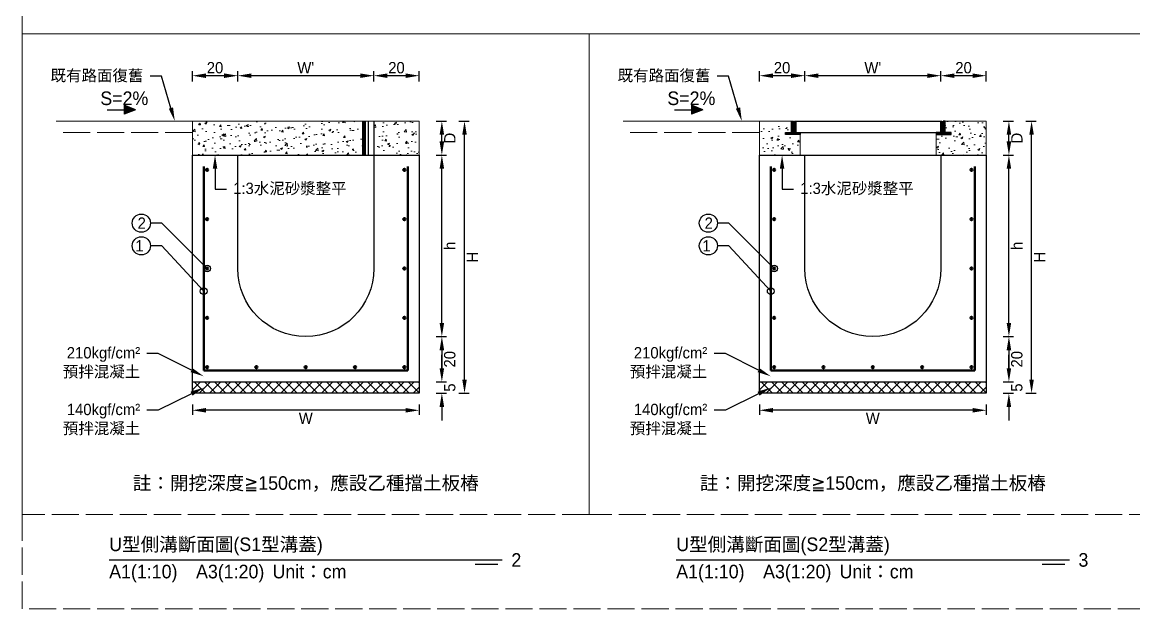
# Model space of a CAD drawing. Extents: x -8920 to 1950, y -2159 to 466.
# Drawn here: x -780 to -290, y -1164 to -905.4 of the extents above; entities that cross this region are included whole.
import ezdxf
from ezdxf import colors
from ezdxf.entities.mleader import LeaderData, LeaderLine
from ezdxf.math import Vec2, Vec3

# ---------------------------------------------------------------- set-up
doc = ezdxf.new("R2010")
doc.units = 0
doc.header["$MEASUREMENT"] = 0
doc.linetypes.add('ACAD_ISO02W100', pattern=[15, 12, -3])
doc.linetypes.add('HIDDEN', pattern=[0.375, 0.25, -0.125])
doc.layers.add('一、4.基本-隱藏', color=9, linetype='ACAD_ISO02W100', lineweight=20, plot=False)
doc.layers.add('三、3.文字-註解文字', color=2, linetype='Continuous')
for name, color, linetype, lineweight in [('二、1.繪圖-既有設施', 8, 'Continuous', 20), ('二、2.繪圖-施作項目', 181, 'Continuous', 30), ('二、3.繪圖-排水流向', 170, 'Continuous', 30), ('二、4.繪圖-設計鋪面', 40, 'Continuous', 20), ('二、5.繪圖-鋼筋', 60, 'Continuous', 50), ('二、6.繪圖-其他施作項目', 35, 'Continuous', 30)]:
    doc.layers.add(name, color=color, linetype=linetype, lineweight=lineweight)
doc.styles.add('次圖名(詳圖)', font='MS PGothic.ttf', dxfattribs={"height": 6})
doc.styles.add('註解文字(詳圖)', font='MS PGothic.ttf', dxfattribs={"height": 5})
doc.dimstyles.new('註解文字(詳圖)', dxfattribs={"dimtxt": 5, "dimasz": 6, "dimexe": 2, "dimexo": 5, "dimgap": 1, "dimtad": 2, "dimzin": 0, "dimdsep": 46, "dimtxsty": '註解文字(詳圖)', "dimcen": 0.1, "dimclrd": 144, "dimclre": 144, "dimclrt": 256, "dimadec": 0, "dimazin": 0, "dimtfac": 1, "dimtofl": 0, "dimtmove": 0, "dimatfit": 3, "dimfxlon": 1, "dimtolj": 1, "dimtzin": 0, "dimlwd": -1, "dimlwe": -1, "dimarcsym": 1})

# ---------------------------------------------------------------- blocks, each defined once
blk = doc.blocks.new('*D61')
at = {"layer": 'Defpoints', "color": 0, "transparency": 16777216}
for p in [(-685, -929), (-685, -964), (-625, -964)]:
    blk.add_point(p, dxfattribs=at)
at = {"layer": '三、3.文字-註解文字', "color": 144, "transparency": 16777216}
for p, q in [((-685, -931.5), (-685, -927)), ((-631, -929), (-679, -929)), ((-625, -931.5), (-625, -927))]:
    blk.add_line(p, q, dxfattribs=at)
for points in [[(-679, -928), (-679, -930), (-685, -929)], [(-631, -928), (-631, -930), (-625, -929)]]:
    blk.add_solid(points, dxfattribs=at)
at = {"layer": '三、3.文字-註解文字', "transparency": 16777216, "insert": (-655, -925.5), "char_height": 5, "attachment_point": 5, "style": '註解文字(詳圖)'}
blk.add_mtext("\\A1;W'", dxfattribs=at)
blk = doc.blocks.new('*D62')
at = {"layer": 'Defpoints', "color": 0, "transparency": 16777216}
for p in [(-705, -929), (-705, -964), (-685, -964)]:
    blk.add_point(p, dxfattribs=at)
at = {"layer": '三、3.文字-註解文字', "color": 144, "transparency": 16777216}
for p, q in [((-705, -931.5), (-705, -927)), ((-691, -929), (-699, -929)), ((-685, -931.5), (-685, -927))]:
    blk.add_line(p, q, dxfattribs=at)
for points in [[(-699, -928), (-699, -930), (-705, -929)], [(-691, -928), (-691, -930), (-685, -929)]]:
    blk.add_solid(points, dxfattribs=at)
at = {"layer": '三、3.文字-註解文字', "transparency": 16777216, "insert": (-695, -925.5), "char_height": 5, "attachment_point": 5, "style": '註解文字(詳圖)'}
blk.add_mtext('\\A1;20', dxfattribs=at)
blk = doc.blocks.new('*D56')
at = {"layer": 'Defpoints', "color": 0, "transparency": 16777216}
for p in [(-435, -929), (-435, -964), (-375, -964)]:
    blk.add_point(p, dxfattribs=at)
at = {"layer": '三、3.文字-註解文字', "color": 144, "transparency": 16777216}
for p, q in [((-435, -931.5), (-435, -927)), ((-381, -929), (-429, -929)), ((-375, -931.5), (-375, -927))]:
    blk.add_line(p, q, dxfattribs=at)
for points in [[(-429, -928), (-429, -930), (-435, -929)], [(-381, -928), (-381, -930), (-375, -929)]]:
    blk.add_solid(points, dxfattribs=at)
at = {"layer": '三、3.文字-註解文字', "transparency": 16777216, "insert": (-405, -925.5), "char_height": 5, "attachment_point": 5, "style": '註解文字(詳圖)'}
blk.add_mtext("\\A1;W'", dxfattribs=at)
blk = doc.blocks.new('*D57')
at = {"layer": 'Defpoints', "color": 0, "transparency": 16777216}
for p in [(-455, -929), (-455, -964), (-435, -964)]:
    blk.add_point(p, dxfattribs=at)
at = {"layer": '三、3.文字-註解文字', "color": 144, "transparency": 16777216}
for p, q in [((-455, -931.5), (-455, -927)), ((-441, -929), (-449, -929)), ((-435, -931.5), (-435, -927))]:
    blk.add_line(p, q, dxfattribs=at)
for points in [[(-449, -928), (-449, -930), (-455, -929)], [(-441, -928), (-441, -930), (-435, -929)]]:
    blk.add_solid(points, dxfattribs=at)
at = {"layer": '三、3.文字-註解文字', "transparency": 16777216, "insert": (-445, -925.5), "char_height": 5, "attachment_point": 5, "style": '註解文字(詳圖)'}
blk.add_mtext('\\A1;20', dxfattribs=at)
blk = doc.blocks.new('*D63')
at = {"layer": 'Defpoints', "color": 0, "transparency": 16777216}
for p in [(-405, -964), (-345, -964), (-405, -1044)]:
    blk.add_point(p, dxfattribs=at)
at = {"layer": '三、3.文字-註解文字', "color": 144, "transparency": 16777216}
for p, q in [((-347.5, -964), (-343, -964)), ((-345, -1038), (-345, -970)), ((-347.5, -1044), (-343, -1044))]:
    blk.add_line(p, q, dxfattribs=at)
for points in [[(-346, -970), (-344, -970), (-345, -964)], [(-346, -1038), (-344, -1038), (-345, -1044)]]:
    blk.add_solid(points, dxfattribs=at)
at = {"layer": '三、3.文字-註解文字', "transparency": 16777216, "insert": (-341.5, -1004), "char_height": 5, "attachment_point": 5, "rotation": 90, "style": '註解文字(詳圖)'}
blk.add_mtext('\\A1;h', dxfattribs=at)
blk = doc.blocks.new('*D64')
at = {"layer": 'Defpoints', "color": 0, "transparency": 16777216}
for p in [(-405, -1044), (-405, -1064), (-345, -1064)]:
    blk.add_point(p, dxfattribs=at)
at = {"layer": '三、3.文字-註解文字', "color": 144, "transparency": 16777216}
for p, q in [((-347.5, -1044), (-343, -1044)), ((-345, -1050), (-345, -1058)), ((-347.5, -1064), (-343, -1064))]:
    blk.add_line(p, q, dxfattribs=at)
for points in [[(-346, -1050), (-344, -1050), (-345, -1044)], [(-346, -1058), (-344, -1058), (-345, -1064)]]:
    blk.add_solid(points, dxfattribs=at)
at = {"layer": '三、3.文字-註解文字', "transparency": 16777216, "insert": (-341.5, -1054), "char_height": 5, "attachment_point": 5, "rotation": 90, "style": '註解文字(詳圖)'}
blk.add_mtext('\\A1;20', dxfattribs=at)
blk = doc.blocks.new('*D65')
at = {"layer": 'Defpoints', "color": 0, "transparency": 16777216}
for p in [(-405, -1064), (-405, -1069), (-345, -1069)]:
    blk.add_point(p, dxfattribs=at)
at = {"layer": '三、3.文字-註解文字', "color": 144, "transparency": 16777216}
for p, q in [((-345, -1058), (-345, -1052)), ((-347.5, -1064), (-343, -1064)), ((-347.5, -1069), (-343, -1069)), ((-345, -1075), (-345, -1081))]:
    blk.add_line(p, q, dxfattribs=at)
for points in [[(-346, -1058), (-344, -1058), (-345, -1064)], [(-346, -1075), (-344, -1075), (-345, -1069)]]:
    blk.add_solid(points, dxfattribs=at)
at = {"layer": '三、3.文字-註解文字', "transparency": 16777216, "insert": (-341.5, -1066.5), "char_height": 5, "attachment_point": 5, "rotation": 90, "style": '註解文字(詳圖)'}
blk.add_mtext('\\A1;5', dxfattribs=at)
blk = doc.blocks.new('_Small')
at = {"color": 0, "linetype": 'ByBlock', "lineweight": -2}
blk.add_circle((0, 0), 0.25, dxfattribs=at)
blk = doc.blocks.new('排水流向')
at = {"layer": '二、3.繪圖-排水流向'}
h = blk.add_hatch(color=256, dxfattribs=at)
h.dxf.hatch_style = 1
h.paths.add_polyline_path([(0, 1), (0, -1), (2.5, 0)])
for points in [[(-3.75, 0), (0, 0)], [(0, 1), (0, -1)], [(2.5, 0), (0, 1)], [(2.5, 0), (0, -1)]]:
    blk.add_lwpolyline(points, dxfattribs=at)
blk = doc.blocks.new('*D66')
at = {"layer": 'Defpoints', "color": 0, "transparency": 16777216}
for p in [(-355, -949), (-345, -949), (-355, -964)]:
    blk.add_point(p, dxfattribs=at)
at = {"layer": '三、3.文字-註解文字', "color": 144, "transparency": 16777216}
for p, q in [((-347.5, -949), (-343, -949)), ((-345, -958), (-345, -955)), ((-347.5, -964), (-343, -964))]:
    blk.add_line(p, q, dxfattribs=at)
for points in [[(-346, -955), (-344, -955), (-345, -949)], [(-346, -958), (-344, -958), (-345, -964)]]:
    blk.add_solid(points, dxfattribs=at)
at = {"layer": '三、3.文字-註解文字', "transparency": 16777216, "insert": (-341.5, -956.5), "char_height": 5, "attachment_point": 5, "rotation": 90, "style": '註解文字(詳圖)'}
blk.add_mtext('\\A1;D', dxfattribs=at)
blk = doc.blocks.new('*D67')
at = {"layer": 'Defpoints', "color": 0, "transparency": 16777216}
for p in [(-355, -949), (-335, -949), (-355, -1069)]:
    blk.add_point(p, dxfattribs=at)
at = {"layer": '三、3.文字-註解文字', "color": 144, "transparency": 16777216}
for p, q in [((-337.5, -949), (-333, -949)), ((-335, -1063), (-335, -955)), ((-337.5, -1069), (-333, -1069))]:
    blk.add_line(p, q, dxfattribs=at)
for points in [[(-336, -955), (-334, -955), (-335, -949)], [(-336, -1063), (-334, -1063), (-335, -1069)]]:
    blk.add_solid(points, dxfattribs=at)
at = {"layer": '三、3.文字-註解文字', "transparency": 16777216, "insert": (-331.5, -1009), "char_height": 5, "attachment_point": 5, "rotation": 90, "style": '註解文字(詳圖)'}
blk.add_mtext('\\A1;H', dxfattribs=at)
blk = doc.blocks.new('*D247')
at = {"layer": 'Defpoints', "color": 0, "transparency": 16777216}
for p in [(-375, -929), (-375, -964), (-355, -964)]:
    blk.add_point(p, dxfattribs=at)
at = {"layer": '三、3.文字-註解文字', "color": 144, "transparency": 16777216}
for p, q in [((-375, -931.5), (-375, -927)), ((-361, -929), (-369, -929)), ((-355, -931.5), (-355, -927))]:
    blk.add_line(p, q, dxfattribs=at)
for points in [[(-369, -928), (-369, -930), (-375, -929)], [(-361, -928), (-361, -930), (-355, -929)]]:
    blk.add_solid(points, dxfattribs=at)
at = {"layer": '三、3.文字-註解文字', "transparency": 16777216, "insert": (-365, -925.5), "char_height": 5, "attachment_point": 5, "style": '註解文字(詳圖)'}
blk.add_mtext('\\A1;20', dxfattribs=at)
blk = doc.blocks.new('*D248')
at = {"layer": 'Defpoints', "color": 0, "transparency": 16777216}
for p in [(-625, -929), (-625, -964), (-605, -964)]:
    blk.add_point(p, dxfattribs=at)
at = {"layer": '三、3.文字-註解文字', "color": 144, "transparency": 16777216}
for p, q in [((-625, -931.5), (-625, -927)), ((-611, -929), (-619, -929)), ((-605, -931.5), (-605, -927))]:
    blk.add_line(p, q, dxfattribs=at)
for points in [[(-619, -928), (-619, -930), (-625, -929)], [(-611, -928), (-611, -930), (-605, -929)]]:
    blk.add_solid(points, dxfattribs=at)
at = {"layer": '三、3.文字-註解文字', "transparency": 16777216, "insert": (-615, -925.5), "char_height": 5, "attachment_point": 5, "style": '註解文字(詳圖)'}
blk.add_mtext('\\A1;20', dxfattribs=at)
blk = doc.blocks.new('*D282')
at = {"layer": 'Defpoints', "color": 0, "transparency": 16777216}
for p in [(-455, -1069), (-355, -1069), (-455, -1076.5)]:
    blk.add_point(p, dxfattribs=at)
at = {"layer": '三、3.文字-註解文字', "color": 144, "transparency": 16777216}
for p, q in [((-455, -1074), (-455, -1078.5)), ((-361, -1076.5), (-449, -1076.5)), ((-355, -1074), (-355, -1078.5))]:
    blk.add_line(p, q, dxfattribs=at)
for points in [[(-449, -1075.5), (-449, -1077.5), (-455, -1076.5)], [(-361, -1075.5), (-361, -1077.5), (-355, -1076.5)]]:
    blk.add_solid(points, dxfattribs=at)
at = {"layer": '三、3.文字-註解文字', "transparency": 16777216, "insert": (-405, -1080), "char_height": 5, "attachment_point": 5, "style": '註解文字(詳圖)'}
blk.add_mtext('\\A1;W', dxfattribs=at)
blk = doc.blocks.new('*D283')
at = {"layer": 'Defpoints', "color": 0, "transparency": 16777216}
for p in [(-705, -1069), (-605, -1069), (-705, -1076.5)]:
    blk.add_point(p, dxfattribs=at)
at = {"layer": '三、3.文字-註解文字', "color": 144, "transparency": 16777216}
for p, q in [((-705, -1074), (-705, -1078.5)), ((-611, -1076.5), (-699, -1076.5)), ((-605, -1074), (-605, -1078.5))]:
    blk.add_line(p, q, dxfattribs=at)
for points in [[(-699, -1075.5), (-699, -1077.5), (-705, -1076.5)], [(-611, -1075.5), (-611, -1077.5), (-605, -1076.5)]]:
    blk.add_solid(points, dxfattribs=at)
at = {"layer": '三、3.文字-註解文字', "transparency": 16777216, "insert": (-655, -1080), "char_height": 5, "attachment_point": 5, "style": '註解文字(詳圖)'}
blk.add_mtext('\\A1;W', dxfattribs=at)
blk = doc.blocks.new('*D387')
at = {"layer": 'Defpoints', "color": 0, "transparency": 16777216}
for p in [(-655, -964), (-595, -964), (-655, -1044)]:
    blk.add_point(p, dxfattribs=at)
at = {"layer": '三、3.文字-註解文字', "color": 144, "transparency": 16777216}
for p, q in [((-597.5, -964), (-593, -964)), ((-595, -1038), (-595, -970)), ((-597.5, -1044), (-593, -1044))]:
    blk.add_line(p, q, dxfattribs=at)
for points in [[(-596, -970), (-594, -970), (-595, -964)], [(-596, -1038), (-594, -1038), (-595, -1044)]]:
    blk.add_solid(points, dxfattribs=at)
at = {"layer": '三、3.文字-註解文字', "transparency": 16777216, "insert": (-591.5, -1004), "char_height": 5, "attachment_point": 5, "rotation": 90, "style": '註解文字(詳圖)'}
blk.add_mtext('\\A1;h', dxfattribs=at)
blk = doc.blocks.new('*D388')
at = {"layer": 'Defpoints', "color": 0, "transparency": 16777216}
for p in [(-655, -1044), (-655, -1064), (-595, -1064)]:
    blk.add_point(p, dxfattribs=at)
at = {"layer": '三、3.文字-註解文字', "color": 144, "transparency": 16777216}
for p, q in [((-597.5, -1044), (-593, -1044)), ((-595, -1050), (-595, -1058)), ((-597.5, -1064), (-593, -1064))]:
    blk.add_line(p, q, dxfattribs=at)
for points in [[(-596, -1050), (-594, -1050), (-595, -1044)], [(-596, -1058), (-594, -1058), (-595, -1064)]]:
    blk.add_solid(points, dxfattribs=at)
at = {"layer": '三、3.文字-註解文字', "transparency": 16777216, "insert": (-591.5, -1054), "char_height": 5, "attachment_point": 5, "rotation": 90, "style": '註解文字(詳圖)'}
blk.add_mtext('\\A1;20', dxfattribs=at)
blk = doc.blocks.new('*D389')
at = {"layer": 'Defpoints', "color": 0, "transparency": 16777216}
for p in [(-655, -1064), (-655, -1069), (-595, -1069)]:
    blk.add_point(p, dxfattribs=at)
at = {"layer": '三、3.文字-註解文字', "color": 144, "transparency": 16777216}
for p, q in [((-595, -1058), (-595, -1052)), ((-597.5, -1064), (-593, -1064)), ((-597.5, -1069), (-593, -1069)), ((-595, -1075), (-595, -1081))]:
    blk.add_line(p, q, dxfattribs=at)
for points in [[(-596, -1058), (-594, -1058), (-595, -1064)], [(-596, -1075), (-594, -1075), (-595, -1069)]]:
    blk.add_solid(points, dxfattribs=at)
at = {"layer": '三、3.文字-註解文字', "transparency": 16777216, "insert": (-591.5, -1066.5), "char_height": 5, "attachment_point": 5, "rotation": 90, "style": '註解文字(詳圖)'}
blk.add_mtext('\\A1;5', dxfattribs=at)
blk = doc.blocks.new('*D385')
at = {"layer": 'Defpoints', "color": 0, "transparency": 16777216}
for p in [(-605, -949), (-595, -949), (-605, -964)]:
    blk.add_point(p, dxfattribs=at)
at = {"layer": '三、3.文字-註解文字', "color": 144, "transparency": 16777216}
for p, q in [((-597.5, -949), (-593, -949)), ((-595, -958), (-595, -955)), ((-597.5, -964), (-593, -964))]:
    blk.add_line(p, q, dxfattribs=at)
for points in [[(-596, -955), (-594, -955), (-595, -949)], [(-596, -958), (-594, -958), (-595, -964)]]:
    blk.add_solid(points, dxfattribs=at)
at = {"layer": '三、3.文字-註解文字', "transparency": 16777216, "insert": (-591.5, -956.5), "char_height": 5, "attachment_point": 5, "rotation": 90, "style": '註解文字(詳圖)'}
blk.add_mtext('\\A1;D', dxfattribs=at)
blk = doc.blocks.new('*D386')
at = {"layer": 'Defpoints', "color": 0, "transparency": 16777216}
for p in [(-605, -949), (-585, -949), (-605, -1069)]:
    blk.add_point(p, dxfattribs=at)
at = {"layer": '三、3.文字-註解文字', "color": 144, "transparency": 16777216}
for p, q in [((-587.5, -949), (-583, -949)), ((-585, -1063), (-585, -955)), ((-587.5, -1069), (-583, -1069))]:
    blk.add_line(p, q, dxfattribs=at)
for points in [[(-586, -955), (-584, -955), (-585, -949)], [(-586, -1063), (-584, -1063), (-585, -1069)]]:
    blk.add_solid(points, dxfattribs=at)
at = {"layer": '三、3.文字-註解文字', "transparency": 16777216, "insert": (-581.5, -1009), "char_height": 5, "attachment_point": 5, "rotation": 90, "style": '註解文字(詳圖)'}
blk.add_mtext('\\A1;H', dxfattribs=at)

msp = doc.modelspace()

# ---------------------------------------------------------------- hatches: boundary and pattern name
at = {"layer": '二、1.繪圖-既有設施'}
h = msp.add_hatch(dxfattribs=at)
h.set_pattern_fill('AR-CONC', color=256, scale=0.05)
h.set_pattern_definition([(50, (180.752, -1704.565), (9.109233, -0.796954), [0.9525, -10.4775]), (355, (180.752, -1704.565), (-1.76217, 9.55284), [0.762, -8.38203]), (100.45144, (181.511, -1704.631), (7.34706, 8.75589), [0.8095, -8.90451]), (46.1842, (180.752, -1702.025), (13.55395, -2.10212), [1.42875, -15.71625]), (96.6356, (181.881, -1702.2), (11.8702, 12.3713), [1.21425, -13.35678]), (351.1842, (180.752, -1702.025), (11.8702, 12.3713), [1.143, -12.57299]), (21, (182.022, -1702.66), (7.58072, -5.11326), [0.9525, -10.4775]), (326, (182.022, -1702.66), (3.0901, 9.2094), [0.762, -8.382]), (71.45144, (182.6535, -1703.086), (10.67082, 4.09614), [0.8095, -8.9045]), (37.5, (180.7517, -1704.5646), (0.15443, 4.227752), [0, -8.2804, 0, -8.509, 0, -8.41375]), (7.5, (180.7517, -1704.5646), (3.340983, 5.009029), [0, -4.8514, 0, -8.0899, 0, -3.20675]), (327.5, (177.9196, -1704.5646), (6.77953, -0.286437), [0, -3.175, 0, -9.906, 0, -13.1445]), (317.5, (176.6496, -1704.5646), (7.40646, 1.271325), [0, -4.1275, 0, -6.5786, 0, -9.3345])])
h.paths.add_polyline_path([(-630, -964), (-630, -949), (-705, -949), (-705, -964)])
h.paths.add_polyline_path([(-605, -949), (-625, -949), (-625, -964), (-605, -964)])
h = msp.add_hatch(dxfattribs=at)
h.set_pattern_fill('AR-CONC', color=256, scale=0.05)
h.set_pattern_definition([(50, (128.212, -1891.228), (9.109233, -0.796954), [0.9525, -10.4775]), (355, (128.212, -1891.228), (-1.76217, 9.55284), [0.762, -8.38203]), (100.4514, (128.971, -1891.294), (7.34706, 8.75589), [0.8095, -8.90451]), (46.1842, (128.212, -1888.688), (13.55395, -2.10212), [1.42875, -15.71625]), (96.6356, (129.342, -1888.863), (11.8702, 12.3713), [1.21425, -13.35678]), (351.1842, (128.212, -1888.688), (11.8702, 12.3713), [1.143, -12.57299]), (21, (129.482, -1889.323), (7.58072, -5.11326), [0.9525, -10.4775]), (326, (129.482, -1889.323), (3.0901, 9.2094), [0.762, -8.382]), (71.4514, (130.114, -1889.749), (10.67082, 4.09614), [0.8095, -8.9045]), (37.5, (128.212, -1891.2278), (0.15443, 4.227752), [0, -8.2804, 0, -8.509, 0, -8.41375]), (7.5, (128.212, -1891.228), (3.340983, 5.009029), [0, -4.8514, 0, -8.0899, 0, -3.20675]), (327.5, (125.38, -1891.2278), (6.77953, -0.286437), [0, -3.175, 0, -9.906, 0, -13.1445]), (317.5, (124.11, -1891.228), (7.40646, 1.271325), [0, -4.1275, 0, -6.5786, 0, -9.3345])])
h.paths.add_polyline_path([(-437, -964), (-437, -954.9), (-443.5, -954.9), (-443.5, -954), (-440.9, -954), (-440.9, -949), (-455, -949), (-455, -964)])
h.paths.add_polyline_path([(-355, -964), (-355, -949), (-373.1, -949), (-373.1, -954), (-370.5, -954), (-370.5, -954.9), (-377, -954.9), (-377, -964)])
at = {"layer": '二、2.繪圖-施作項目'}
h = msp.add_hatch(dxfattribs=at)
h.set_pattern_fill('ANSI37', color=256)
h.set_pattern_definition([(45, (-247.064, -694.9213), (-2.245064, 2.245064), []), (135, (-247.064, -694.9213), (-2.245064, -2.245064), [])])
h.paths.add_polyline_path([(-605, -1069), (-705, -1069), (-705, -1064), (-605, -1064)])
h = msp.add_hatch(dxfattribs=at)
h.set_pattern_fill('ANSI37', color=256)
h.set_pattern_definition([(45, (2.936, -694.9213), (-2.245064, 2.245064), []), (135, (2.936, -694.9213), (-2.245064, -2.245064), [])])
h.paths.add_polyline_path([(-355, -1069), (-455, -1069), (-455, -1064), (-355, -1064)])
at = {"layer": '二、5.繪圖-鋼筋'}
h = msp.add_hatch(color=256, dxfattribs=at)
h.dxf.hatch_style = 1
h.paths.add_polyline_path([(-698, -970.5, 1), (-699, -970.5, 1)])
h = msp.add_hatch(color=256, dxfattribs=at)
h.dxf.hatch_style = 1
h.paths.add_polyline_path([(-611, -970.5, 1), (-612, -970.5, 1)])
h = msp.add_hatch(color=256, dxfattribs=at)
h.dxf.hatch_style = 1
h.paths.add_polyline_path([(-448, -970.5, 1), (-449, -970.5, 1)])
h = msp.add_hatch(color=256, dxfattribs=at)
h.dxf.hatch_style = 1
h.paths.add_polyline_path([(-361, -970.5, 1), (-362, -970.5, 1)])
h = msp.add_hatch(color=256, dxfattribs=at)
h.dxf.hatch_style = 1
h.paths.add_polyline_path([(-698, -992.25, 1), (-699, -992.25, 1)])
h = msp.add_hatch(color=256, dxfattribs=at)
h.dxf.hatch_style = 1
h.paths.add_polyline_path([(-611, -992.25, 1), (-612, -992.25, 1)])
h = msp.add_hatch(color=256, dxfattribs=at)
h.dxf.hatch_style = 1
h.paths.add_polyline_path([(-448, -992.25, 1), (-449, -992.25, 1)])
h = msp.add_hatch(color=256, dxfattribs=at)
h.dxf.hatch_style = 1
h.paths.add_polyline_path([(-361, -992.25, 1), (-362, -992.25, 1)])
h = msp.add_hatch(color=256, dxfattribs=at)
h.dxf.hatch_style = 1
h.paths.add_polyline_path([(-698, -1014, 1), (-699, -1014, 1)])
h = msp.add_hatch(color=256, dxfattribs=at)
h.dxf.hatch_style = 1
h.paths.add_polyline_path([(-611, -1014, 1), (-612, -1014, 1)])
h = msp.add_hatch(color=256, dxfattribs=at)
h.dxf.hatch_style = 1
h.paths.add_polyline_path([(-448, -1014, 1), (-449, -1014, 1)])
h = msp.add_hatch(color=256, dxfattribs=at)
h.dxf.hatch_style = 1
h.paths.add_polyline_path([(-361, -1014, 1), (-362, -1014, 1)])
h = msp.add_hatch(color=256, dxfattribs=at)
h.dxf.hatch_style = 1
h.paths.add_polyline_path([(-698, -1035.75, 1), (-699, -1035.75, 1)])
h = msp.add_hatch(color=256, dxfattribs=at)
h.dxf.hatch_style = 1
h.paths.add_polyline_path([(-611, -1035.75, 1), (-612, -1035.75, 1)])
h = msp.add_hatch(color=256, dxfattribs=at)
h.dxf.hatch_style = 1
h.paths.add_polyline_path([(-448, -1035.75, 1), (-449, -1035.75, 1)])
h = msp.add_hatch(color=256, dxfattribs=at)
h.dxf.hatch_style = 1
h.paths.add_polyline_path([(-361, -1035.75, 1), (-362, -1035.75, 1)])
h = msp.add_hatch(color=256, dxfattribs=at)
h.dxf.hatch_style = 1
h.paths.add_polyline_path([(-698, -1057.5, 1), (-699, -1057.5, 1)])
h = msp.add_hatch(color=256, dxfattribs=at)
h.dxf.hatch_style = 1
h.paths.add_polyline_path([(-676.25, -1057.5, 1), (-677.25, -1057.5, 1)])
h = msp.add_hatch(color=256, dxfattribs=at)
h.dxf.hatch_style = 1
h.paths.add_polyline_path([(-654.5, -1057.5, 1), (-655.5, -1057.5, 1)])
h = msp.add_hatch(color=256, dxfattribs=at)
h.dxf.hatch_style = 1
h.paths.add_polyline_path([(-632.75, -1057.5, 1), (-633.75, -1057.5, 1)])
h = msp.add_hatch(color=256, dxfattribs=at)
h.dxf.hatch_style = 1
h.paths.add_polyline_path([(-611, -1057.5, 1), (-612, -1057.5, 1)])
h = msp.add_hatch(color=256, dxfattribs=at)
h.dxf.hatch_style = 1
h.paths.add_polyline_path([(-448, -1057.5, 1), (-449, -1057.5, 1)])
h = msp.add_hatch(color=256, dxfattribs=at)
h.dxf.hatch_style = 1
h.paths.add_polyline_path([(-426.25, -1057.5, 1), (-427.25, -1057.5, 1)])
h = msp.add_hatch(color=256, dxfattribs=at)
h.dxf.hatch_style = 1
h.paths.add_polyline_path([(-404.5, -1057.5, 1), (-405.5, -1057.5, 1)])
h = msp.add_hatch(color=256, dxfattribs=at)
h.dxf.hatch_style = 1
h.paths.add_polyline_path([(-382.75, -1057.5, 1), (-383.75, -1057.5, 1)])
h = msp.add_hatch(color=256, dxfattribs=at)
h.dxf.hatch_style = 1
h.paths.add_polyline_path([(-361, -1057.5, 1), (-362, -1057.5, 1)])
at = {"layer": '二、6.繪圖-其他施作項目'}
h = msp.add_hatch(dxfattribs=at)
h.set_pattern_fill('ANSI31', color=256, scale=0.1)
h.set_pattern_definition([(45, (787.83422, -1944.46255), (-0.2245064, 0.2245064), [])])
h.paths.add_polyline_path([(-440, -949), (-440.9, -949), (-440.9, -954), (-443.5, -954), (-443.5, -954.9), (-437, -954.9), (-437, -954), (-440, -954)])
h.paths.add_polyline_path([(-374, -954), (-377, -954), (-377, -954.9), (-370.5, -954.9), (-370.5, -954), (-373.1, -954), (-373.1, -949), (-374, -949)])

# ---------------------------------------------------------------- linework, layer by layer
at = {"layer": '一、4.基本-隱藏'}
for points in [[(-780, -657), (0, -657), (0, -910.5), (-780, -910.5)], [(-780, -657), (0, -657), (0, -1164), (-780, -1164)], [(-780, -910.5), (-530, -910.5), (-530, -1122.5), (-780, -1122.5)], [(-530, -910.5), (-280, -910.5), (-280, -1122.5), (-530, -1122.5)]]:
    msp.add_lwpolyline(points, close=True, dxfattribs=at)
at = {"layer": '三、3.文字-註解文字'}
for points in [[(-741.66, -1142.5), (-568.34, -1142.5)], [(-570.34, -1144.5), (-580.34, -1144.5)], [(-491.66, -1142.5), (-318.34, -1142.5)], [(-320.34, -1144.5), (-330.34, -1144.5)]]:
    msp.add_lwpolyline(points, dxfattribs=at)
for centre in [(-727.5, -994), (-477.5, -994), (-727.5, -1004), (-477.5, -1004)]:
    msp.add_circle(centre, 4, dxfattribs=at)
at = {"layer": '二、1.繪圖-既有設施'}
msp.add_lwpolyline([(-705, -964), (-705, -949), (-605, -949), (-605, -964)], close=True, dxfattribs=at)
for points in [[(-437, -954), (-437, -964), (-455, -964), (-455, -949), (-440.9, -949)], [(-377, -954), (-377, -964), (-355, -964), (-355, -949), (-373.1, -949)]]:
    msp.add_lwpolyline(points, dxfattribs=at)
at = {"layer": '二、1.繪圖-既有設施', "linetype": 'HIDDEN'}
msp.add_lwpolyline([(-437, -964), (-377, -964)], dxfattribs=at)
at = {"layer": '二、2.繪圖-施作項目'}
for points in [[(-605, -1069), (-705, -1069), (-705, -964), (-605, -964)], [(-355, -1069), (-455, -1069), (-455, -964), (-355, -964)]]:
    msp.add_lwpolyline(points, close=True, dxfattribs=at)
for points in [[(-625, -964), (-625, -1014, -1), (-685, -1014), (-685, -964)], [(-375, -964), (-375, -1014, -1), (-435, -1014), (-435, -964)]]:
    msp.add_lwpolyline(points, format="xyb", dxfattribs=at)
for points in [[(-705, -1064), (-605, -1064)], [(-455, -1064), (-355, -1064)]]:
    msp.add_lwpolyline(points, dxfattribs=at)
at = {"layer": '二、4.繪圖-設計鋪面'}
for points in [[(-705, -949), (-765, -949)], [(-455, -949), (-515, -949)]]:
    msp.add_lwpolyline(points, dxfattribs=at)
at = {"layer": '二、4.繪圖-設計鋪面', "linetype": 'ACAD_ISO02W100'}
for points in [[(-705, -954), (-765, -954)], [(-455, -954), (-515, -954)]]:
    msp.add_lwpolyline(points, dxfattribs=at)
at = {"layer": '二、5.繪圖-鋼筋'}
for points in [[(-700, -969), (-700, -1059)], [(-610, -969), (-610, -1059)], [(-450, -969), (-450, -1059)], [(-360, -969), (-360, -1059)], [(-700, -1059), (-610, -1059)], [(-450, -1059), (-360, -1059)]]:
    msp.add_lwpolyline(points, dxfattribs=at)
for centre in [(-698.5, -970.5), (-611.5, -970.5), (-448.5, -970.5), (-361.5, -970.5), (-698.5, -992.25), (-611.5, -992.25), (-448.5, -992.25), (-361.5, -992.25), (-698.5, -1014), (-611.5, -1014), (-448.5, -1014), (-361.5, -1014), (-698.5, -1035.75), (-611.5, -1035.75), (-448.5, -1035.75), (-361.5, -1035.75), (-698.5, -1057.5), (-676.75, -1057.5), (-655, -1057.5), (-633.25, -1057.5), (-611.5, -1057.5), (-448.5, -1057.5), (-426.75, -1057.5), (-405, -1057.5), (-383.25, -1057.5), (-361.5, -1057.5)]:
    msp.add_circle(centre, 0.5, dxfattribs=at)
at = {"layer": '二、6.繪圖-其他施作項目'}
for points in [[(-630, -949), (-630, -964)], [(-629.375, -949), (-629.375, -964)], [(-628.75, -949), (-628.75, -964)], [(-627.5, -949), (-627.5, -964)], [(-625, -949), (-625, -964)], [(-439.5, -949), (-439.5, -954)], [(-439.5, -949), (-374.5, -949)], [(-438.9, -949), (-438.9, -954)], [(-375.1, -949), (-375.1, -954)], [(-374.5, -949), (-374.5, -954)], [(-439.5, -954), (-374.5, -954)]]:
    msp.add_lwpolyline(points, dxfattribs=at)
for points in [[(-443.5, -954), (-440.9, -954), (-440.9, -949), (-440, -949), (-440, -954), (-437, -954), (-437, -954.9), (-443.5, -954.9)], [(-373.1, -949), (-374, -949), (-374, -954), (-377, -954), (-377, -954.9), (-370.5, -954.9), (-370.5, -954), (-373.1, -954)]]:
    msp.add_lwpolyline(points, close=True, dxfattribs=at)

# ---------------------------------------------------------------- block references
at = {"xscale": 2, "yscale": 2, "zscale": 2}
for p in [(-735, -944), (-485, -944)]:
    msp.add_blockref('排水流向', p, dxfattribs=at)

# ---------------------------------------------------------------- texts
at = {"layer": '三、3.文字-註解文字', "char_height": 6}
for s, width, gutter_width, insert, attachment_point, style in [('{\\fMS PGothic|b0|i0|c128|p34;註：開挖深度≧150cm，應設乙種擋土板樁}', 156.49231, 30, (-655, -1109), 5, '註解文字(詳圖)'), ('{\\fMS PGothic|b0|i0|c128|p34;註：開挖深度≧150cm，應設乙種擋土板樁}', 156.49231, 30, (-405, -1109), 5, '註解文字(詳圖)'), ('{\\fMS PGothic|b0|i0|c128|p34;U型側溝斷面圖(}S{\\fMS PGothic|b0|i0|c128|p34;1型溝蓋)}', 134.12151, 15, (-741.66, -1136.5), 4, '次圖名(詳圖)'), ('{\\fMS PGothic|b0|i0|c128|p34;U型側溝斷面圖(}S{\\fMS PGothic|b0|i0|c128|p34;2型溝蓋)}', 131.94411, 15, (-491.66, -1136.5), 4, '次圖名(詳圖)'), ('2', 3, 15, (-564.34, -1142.5), 4, '次圖名(詳圖)'), ('3', 3, 15, (-314.34, -1142.5), 4, '次圖名(詳圖)'), ('A1(1:10)\u3000A3(1:20){\\fMS PGothic|b0|i0|c128|p34;^IUnit：cm}', 136.03259, 15, (-741.66, -1148.5), 4, '次圖名(詳圖)'), ('A1(1:10)\u3000A3(1:20){\\fMS PGothic|b0|i0|c128|p34;^IUnit：cm}', 136.03259, 15, (-491.66, -1148.5), 4, '次圖名(詳圖)')]:
    msp.add_mtext_dynamic_manual_height_columns(s, width=width, gutter_width=gutter_width, heights=[0], dxfattribs=dict(at, insert=insert, attachment_point=attachment_point, style=style))
at = {"layer": '二、3.繪圖-排水流向', "char_height": 6, "attachment_point": 5, "style": '註解文字(詳圖)'}
for insert in [(-735, -939), (-485, -939)]:
    msp.add_mtext_dynamic_manual_height_columns('{\\fMS PGothic|b0|i0|c128|p34;S=2%}', width=10.17412, gutter_width=30, heights=[0], dxfattribs=dict(at, insert=insert))

# ---------------------------------------------------------------- dimensions: what is measured, and where the dimension line sits
at = {"layer": '三、3.文字-註解文字'}
for base, p1, p2, text, picture, middle in [((-705, -929), (-685, -964), (-705, -964), '20', '*D62', (-695, -925.5)), ((-685, -929), (-625, -964), (-685, -964), "W'", '*D61', (-655, -925.5)), ((-625, -929), (-605, -964), (-625, -964), '20', '*D248', (-615, -925.5)), ((-455, -929), (-435, -964), (-455, -964), '20', '*D57', (-445, -925.5)), ((-435, -929), (-375, -964), (-435, -964), "W'", '*D56', (-405, -925.5)), ((-375, -929), (-355, -964), (-375, -964), '20', '*D247', (-365, -925.5)), ((-705, -1076.5), (-605, -1069), (-705, -1069), 'W', '*D283', (-655, -1080)), ((-455, -1076.5), (-355, -1069), (-455, -1069), 'W', '*D282', (-405, -1080))]:
    dim = msp.add_linear_dim(base=base, p1=p1, p2=p2, text=text, dimstyle='註解文字(詳圖)', dxfattribs=at)
    dim.commit()
    dim.dimension.update_dxf_attribs({"geometry": picture, "text_midpoint": middle})
for base, p1, p2, text, picture, middle in [((-595, -949), (-605, -964), (-605, -949), 'D', '*D385', (-591.5, -956.5)), ((-585, -949), (-605, -1069), (-605, -949), 'H', '*D386', (-581.5, -1009)), ((-345, -949), (-355, -964), (-355, -949), 'D', '*D66', (-341.5, -956.5)), ((-335, -949), (-355, -1069), (-355, -949), 'H', '*D67', (-331.5, -1009)), ((-595, -964), (-655, -1044), (-655, -964), 'h', '*D387', (-591.5, -1004)), ((-345, -964), (-405, -1044), (-405, -964), 'h', '*D63', (-341.5, -1004)), ((-595, -1064), (-655, -1044), (-655, -1064), '20', '*D388', (-591.5, -1054)), ((-345, -1064), (-405, -1044), (-405, -1064), '20', '*D64', (-341.5, -1054)), ((-595, -1069), (-655, -1064), (-655, -1069), '5', '*D389', (-591.5, -1066.5)), ((-345, -1069), (-405, -1064), (-405, -1069), '5', '*D65', (-341.5, -1066.5))]:
    dim = msp.add_linear_dim(base=base, p1=p1, p2=p2, angle=90, text=text, dimstyle='註解文字(詳圖)', dxfattribs=at)
    dim.commit()
    dim.dimension.update_dxf_attribs({"geometry": picture, "text_midpoint": middle})

# ---------------------------------------------------------------- leaders
ml = msp.add_multileader_mtext('Standard', dxfattribs=at)
ml.set_content('既有路面復舊', color=256, style='註解文字(詳圖)')
ml.set_leader_properties(color=144, linetype='ByLayer', lineweight=-1)
ml.build(insert=Vec2(0, 0))
ml.multileader.update_dxf_attribs({"dogleg_length": 5, "arrow_head_size": 6})
ctx = ml.context
ctx.base_point, ctx.char_height, ctx.arrow_head_size, ctx.landing_gap_size, ctx.plane_origin = Vec3(-772.383, -929.25), 5, 6, 3, Vec3(-797.575, -907.337)
ctx.text_align_type = 2
notes = []
notes.append((ctx, [(1, (1, 1, 0), (-718.599, -929.25), (-1, 0), 5, [(0, [(-712.744, -949)], 0, [])])]))
ctx.mtext.insert, ctx.mtext.alignment, ctx.mtext.flow_direction = Vec3(-726.599, -926.409), 3, 5
ml = msp.add_multileader_mtext('Standard', dxfattribs=at)
ml.set_content('既有路面復舊', color=256, style='註解文字(詳圖)')
ml.set_leader_properties(color=144, linetype='ByLayer', lineweight=-1)
ml.build(insert=Vec2(0, 0))
ml.multileader.update_dxf_attribs({"dogleg_length": 5, "arrow_head_size": 6})
ctx = ml.context
ctx.base_point, ctx.char_height, ctx.arrow_head_size, ctx.landing_gap_size, ctx.plane_origin = Vec3(-522.383, -929.25), 5, 6, 3, Vec3(-547.575, -907.337)
ctx.text_align_type = 2
notes.append((ctx, [(1, (1, 1, 0), (-468.599, -929.25), (-1, 0), 5, [(0, [(-462.744, -949)], 0, [])])]))
ctx.mtext.insert, ctx.mtext.alignment, ctx.mtext.flow_direction = Vec3(-476.599, -926.409), 3, 5
ml = msp.add_multileader_mtext('Standard', dxfattribs=at)
ml.set_content('1:3水泥砂漿整平', color=256, style='註解文字(詳圖)')
ml.set_leader_properties(color=144, linetype='ByLayer', lineweight=-1)
ml.build(insert=Vec2(0, 0))
ml.multileader.update_dxf_attribs({"dogleg_length": 5, "arrow_head_size": 6})
ctx = ml.context
ctx.base_point, ctx.char_height, ctx.arrow_head_size, ctx.landing_gap_size, ctx.plane_origin = Vec3(-690, -979), 5, 6, 3, Vec3(-695, -964)
notes.append((ctx, [(0, (1, 1, 0), (-695, -979), (1, 0), 5, [(0, [(-695, -964)], 0, [])])]))
ctx.mtext.insert, ctx.mtext.flow_direction = Vec3(-687, -976.159), 5
ml = msp.add_multileader_mtext('Standard', dxfattribs=at)
ml.set_content('1:3水泥砂漿整平', color=256, style='註解文字(詳圖)')
ml.set_leader_properties(color=144, linetype='ByLayer', lineweight=-1)
ml.build(insert=Vec2(0, 0))
ml.multileader.update_dxf_attribs({"dogleg_length": 5, "arrow_head_size": 6})
ctx = ml.context
ctx.base_point, ctx.char_height, ctx.arrow_head_size, ctx.landing_gap_size, ctx.plane_origin = Vec3(-440, -979), 5, 6, 3, Vec3(-445, -964)
notes.append((ctx, [(0, (1, 1, 0), (-445, -979), (1, 0), 5, [(0, [(-445, -964)], 0, [])])]))
ctx.mtext.insert, ctx.mtext.flow_direction = Vec3(-437, -976.159), 5
ml = msp.add_multileader_mtext('Standard', dxfattribs=at)
ml.set_content('2', color=256, style='註解文字(詳圖)')
ml.set_leader_properties(color=144, linetype='ByLayer', lineweight=-1)
ml.set_arrow_properties(name='SMALL')
ml.build(insert=Vec2(0, 0))
ml.multileader.update_dxf_attribs({"dogleg_length": 5, "arrow_head_size": 6})
ctx = ml.context
ctx.base_point, ctx.char_height, ctx.arrow_head_size, ctx.plane_origin = Vec3(-730.398, -994), 5, 6, Vec3(-697, -1014)
ctx.text_align_type = 2
notes.append((ctx, [(0, (1, 1, 0), (-718.5, -994), (-1, 0), 5, [(0, [(-698.5, -1014)], 0, [])])]))
ctx.mtext.insert, ctx.mtext.alignment, ctx.mtext.flow_direction = Vec3(-725.5, -991.5), 3, 5
ml = msp.add_multileader_mtext('Standard', dxfattribs=at)
ml.set_content('2', color=256, style='註解文字(詳圖)')
ml.set_leader_properties(color=144, linetype='ByLayer', lineweight=-1)
ml.set_arrow_properties(name='SMALL')
ml.build(insert=Vec2(0, 0))
ml.multileader.update_dxf_attribs({"dogleg_length": 5, "arrow_head_size": 6})
ctx = ml.context
ctx.base_point, ctx.char_height, ctx.arrow_head_size, ctx.plane_origin = Vec3(-480.398, -994), 5, 6, Vec3(-447, -1014)
ctx.text_align_type = 2
notes.append((ctx, [(0, (1, 1, 0), (-468.5, -994), (-1, 0), 5, [(0, [(-448.5, -1014)], 0, [])])]))
ctx.mtext.insert, ctx.mtext.alignment, ctx.mtext.flow_direction = Vec3(-475.5, -991.5), 3, 5
ml = msp.add_multileader_mtext('Standard', dxfattribs=at)
ml.set_content('1', color=256, style='註解文字(詳圖)')
ml.set_leader_properties(color=144, linetype='ByLayer', lineweight=-1)
ml.set_arrow_properties(name='SMALL')
ml.build(insert=Vec2(0, 0))
ml.multileader.update_dxf_attribs({"dogleg_length": 5, "arrow_head_size": 6})
ctx = ml.context
ctx.base_point, ctx.char_height, ctx.arrow_head_size, ctx.landing_gap_size, ctx.plane_origin = Vec3(-731.006, -1004), 5, 6, 3, Vec3(-697, -1024)
ctx.text_align_type = 2
notes.append((ctx, [(0, (1, 1, 0), (-718.5, -1004), (-1, 0), 5, [(0, [(-700, -1024)], 0, [])])]))
ctx.mtext.insert, ctx.mtext.alignment, ctx.mtext.flow_direction = Vec3(-726.5, -1001.5), 3, 5
ml = msp.add_multileader_mtext('Standard', dxfattribs=at)
ml.set_content('1', color=256, style='註解文字(詳圖)')
ml.set_leader_properties(color=144, linetype='ByLayer', lineweight=-1)
ml.set_arrow_properties(name='SMALL')
ml.build(insert=Vec2(0, 0))
ml.multileader.update_dxf_attribs({"dogleg_length": 5, "arrow_head_size": 6})
ctx = ml.context
ctx.base_point, ctx.char_height, ctx.arrow_head_size, ctx.landing_gap_size, ctx.plane_origin = Vec3(-481.006, -1004), 5, 6, 3, Vec3(-447, -1024)
ctx.text_align_type = 2
notes.append((ctx, [(0, (1, 1, 0), (-468.5, -1004), (-1, 0), 5, [(0, [(-450, -1024)], 0, [])])]))
ctx.mtext.insert, ctx.mtext.alignment, ctx.mtext.flow_direction = Vec3(-476.5, -1001.5), 3, 5
ml = msp.add_multileader_mtext('Standard', dxfattribs=at)
ml.set_content('{\\fMS PGothic|b0|i0|c128|p34;210kgf/cm²}\\P預拌{\\fMS PGothic|b0|i0|c128|p34;混凝土}', color=256, style='註解文字(詳圖)')
ml.set_leader_properties(color=144, linetype='ByLayer', lineweight=-1)
ml.build(insert=Vec2(0, 0))
ml.multileader.update_dxf_attribs({"dogleg_length": 5, "arrow_head_size": 6})
ctx = ml.context
ctx.base_point, ctx.char_height, ctx.arrow_head_size, ctx.landing_gap_size, ctx.plane_origin = Vec3(-766.398, -1051.5), 5, 6, 3, Vec3(-700, -1061.5)
ctx.text_align_type = 2
notes.append((ctx, [(0, (1, 1, 0), (-720, -1051.5), (-1, 0), 5, [(0, [(-700, -1061.5)], 0, [])])]))
ctx.mtext.insert, ctx.mtext.alignment, ctx.mtext.flow_direction = Vec3(-728, -1048.631), 3, 5
ml = msp.add_multileader_mtext('Standard', dxfattribs=at)
ml.set_content('{\\fMS PGothic|b0|i0|c128|p34;210kgf/cm²}\\P預拌{\\fMS PGothic|b0|i0|c128|p34;混凝土}', color=256, style='註解文字(詳圖)')
ml.set_leader_properties(color=144, linetype='ByLayer', lineweight=-1)
ml.build(insert=Vec2(0, 0))
ml.multileader.update_dxf_attribs({"dogleg_length": 5, "arrow_head_size": 6})
ctx = ml.context
ctx.base_point, ctx.char_height, ctx.arrow_head_size, ctx.landing_gap_size, ctx.plane_origin = Vec3(-516.398, -1051.5), 5, 6, 3, Vec3(-450, -1061.5)
ctx.text_align_type = 2
notes.append((ctx, [(0, (1, 1, 0), (-470, -1051.5), (-1, 0), 5, [(0, [(-450, -1061.5)], 0, [])])]))
ctx.mtext.insert, ctx.mtext.alignment, ctx.mtext.flow_direction = Vec3(-478, -1048.631), 3, 5
ml = msp.add_multileader_mtext('Standard', dxfattribs=at)
ml.set_content('{\\fMS PGothic|b0|i0|c128|p34;140kgf/cm²}\\P預拌{\\fMS PGothic|b0|i0|c128|p34;混凝土}', color=256, style='註解文字(詳圖)')
ml.set_leader_properties(color=144, linetype='ByLayer', lineweight=-1)
ml.build(insert=Vec2(0, 0))
ml.multileader.update_dxf_attribs({"dogleg_length": 5, "arrow_head_size": 6})
ctx = ml.context
ctx.base_point, ctx.char_height, ctx.arrow_head_size, ctx.landing_gap_size, ctx.plane_origin = Vec3(-766.398, -1076.5), 5, 6, 3, Vec3(-700, -1066.5)
ctx.text_align_type = 2
notes.append((ctx, [(0, (1, 1, 0), (-720, -1076.5), (-1, 0), 5, [(0, [(-700, -1066.5)], 0, [])])]))
ctx.mtext.insert, ctx.mtext.alignment, ctx.mtext.flow_direction = Vec3(-728, -1073.631), 3, 5
ml = msp.add_multileader_mtext('Standard', dxfattribs=at)
ml.set_content('{\\fMS PGothic|b0|i0|c128|p34;140kgf/cm²}\\P預拌{\\fMS PGothic|b0|i0|c128|p34;混凝土}', color=256, style='註解文字(詳圖)')
ml.set_leader_properties(color=144, linetype='ByLayer', lineweight=-1)
ml.build(insert=Vec2(0, 0))
ml.multileader.update_dxf_attribs({"dogleg_length": 5, "arrow_head_size": 6})
ctx = ml.context
ctx.base_point, ctx.char_height, ctx.arrow_head_size, ctx.landing_gap_size, ctx.plane_origin = Vec3(-516.398, -1076.5), 5, 6, 3, Vec3(-450, -1066.5)
ctx.text_align_type = 2
notes.append((ctx, [(0, (1, 1, 0), (-470, -1076.5), (-1, 0), 5, [(0, [(-450, -1066.5)], 0, [])])]))
ctx.mtext.insert, ctx.mtext.alignment, ctx.mtext.flow_direction = Vec3(-478, -1073.631), 3, 5
for ctx, leaders in notes:
    for number, flags, end, landing, length, lines in leaders:
        leader = LeaderData()
        leader.index, (leader.has_last_leader_line, leader.has_dogleg_vector, leader.attachment_direction) = number, flags
        leader.last_leader_point, leader.dogleg_vector, leader.dogleg_length = Vec3(end), Vec3(landing), length
        for number, points, colour, breaks in lines:
            line = LeaderLine()
            line.index, line.vertices, line.color, line.breaks = number, Vec3.list(points), colors.encode_raw_color(colour), breaks
            leader.lines.append(line)
        ctx.leaders.append(leader)

doc.saveas('drawing.dxf')
